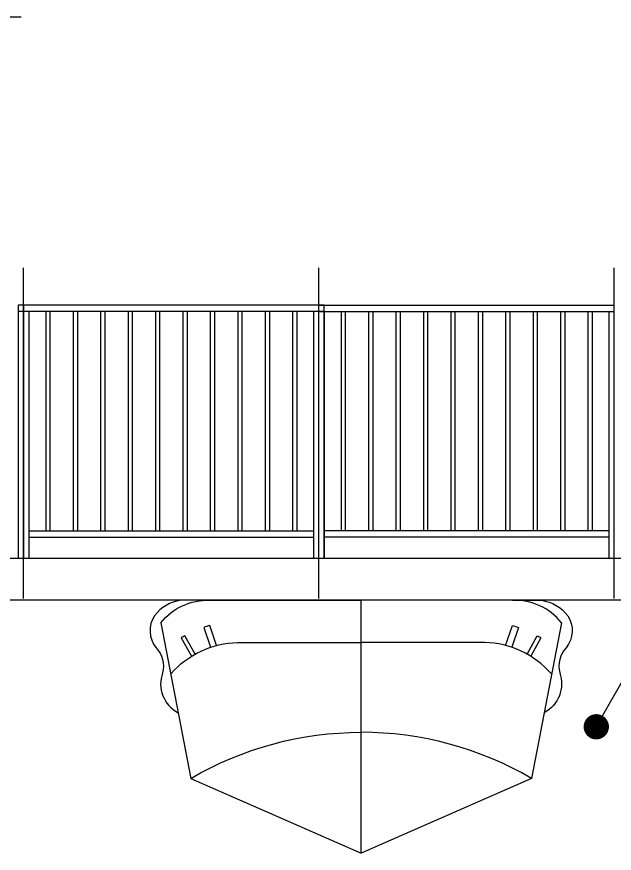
# Model space of a CAD drawing. Extents: x 1332 to 175445, y 256143 to 386027.
# Drawn here: x 92371 to 95203, y 380899 to 384867 of the extents above; entities that cross this region are included whole.
import ezdxf

# ---------------------------------------------------------------- set-up
doc = ezdxf.new("R2010")
doc.units = 0
doc.header["$LTSCALE"] = 10
doc.header["$MEASUREMENT"] = 0
doc.linetypes.add('DOTE', pattern=[2.42, 2, -0.2, 0.02, -0.2])
for name, color, linetype in [('00-Palm-道路中线', 1, 'DOTE'), ('00-园建', 4, 'Continuous'), ('00-填充', 8, 'Continuous'), ('DIM_LEAD', 3, 'Continuous')]:
    doc.layers.add(name, color=color, linetype=linetype)
doc.linetypes.add('ZIGZAG', pattern='A,0.0001,-0.2,[131,ltypeshp.shx,S=0.2,R=0,X=-0.2,Y=0],-0.4,[131,ltypeshp.shx,S=0.2,R=180,X=0.2,Y=0],-0.2', length=0.8001)

# ---------------------------------------------------------------- blocks, each defined once
blk = doc.blocks.new('CS')
at = {"layer": '00-园建'}
for p, q in [((0, -1200), (0, 0)), ((-807.6, -845.2), (0, -1200)), ((807.6, -845.2), (0, -1200))]:
    blk.add_line(p, q, dxfattribs=at)
for points in [[(-950, -106.7, -0.23632), (-718.1, 0), (0, 0)], [(950, -106.7, 0.23632), (718.1, 0), (0, 0)], [(-854.9, 0, 0.194799), (-979.5, -73.1, 0.323645), (-971.9, -225.1, -0.256381), (-941.2, -344, 0.37414), (-867.7, -533.5, 8.704766)], [(854.9, 0, -0.194799), (979.5, -73.1, -0.323645), (971.9, -225.1, 0.256381), (941.2, -344, -0.37414), (867.7, -533.5, -8.704766)], [(-950, -106.7), (-807.6, -845.2, -0.13307), (0, -626, -0.125801)], [(950, -106.7), (807.6, -845.2, 0.13307), (0, -626, 0.125801)], [(-685, -214.5), (-717.2, -119.7, 0.013867), (-745.9, -128.5), (-714, -222.3)], [(685, -214.5), (717.2, -119.7, -0.013867), (745.9, -128.5), (714, -222.3)], [(-786.4, -255.5), (-835.1, -168.1, 0.009242), (-852.4, -178.2), (-803.9, -265.2)], [(786.4, -255.5), (835.1, -168.1, -0.009242), (852.4, -178.2), (803.9, -265.2)], [(-901.1, -347.4, -0.205442), (-586, -200), (0, -200)], [(901.1, -347.4, 0.205442), (586, -200), (0, -200)]]:
    blk.add_lwpolyline(points, format="xyb", dxfattribs=at)
for points in [[(-718.1, 0), (-854.9, 0)], [(718.1, 0), (854.9, 0)]]:
    blk.add_lwpolyline(points, dxfattribs=at)
blk = doc.blocks.new('L')
at = {"layer": '00-填充', "color": 8}
for p, q in [((1400, 1200), (0, 1200)), ((1400, 1170), (0, 1170)), ((105, 1170), (105, 130)), ((125, 1170), (125, 130)), ((235, 1170), (235, 130)), ((255, 1170), (255, 130)), ((365, 1170), (365, 130)), ((385, 1170), (385, 130)), ((495, 1170), (495, 130)), ((515, 1170), (515, 130)), ((625, 1170), (625, 130)), ((645, 1170), (645, 130)), ((755, 1170), (755, 130)), ((775, 1170), (775, 130)), ((885, 1170), (885, 130)), ((905, 1170), (905, 130)), ((1015, 1170), (1015, 130)), ((1035, 1170), (1035, 130)), ((1145, 1170), (1145, 130)), ((1165, 1170), (1165, 130)), ((1275, 1170), (1275, 130)), ((1295, 1170), (1295, 130)), ((1375, 1170), (1375, 0)), ((25, 130), (1375, 130)), ((40, 130), (1360, 130)), ((25, 100), (1375, 100)), ((40, 100), (1360, 100))]:
    blk.add_line(p, q, dxfattribs=at)
blk.add_lwpolyline([(25, 1170), (25, 0)], dxfattribs=at)
blk = doc.blocks.new('L1')
at = {"layer": '00-填充', "color": 8}
for p, q in [((-25, 1200), (1425, 1200)), ((-25, 0), (-25, 1200)), ((1400, 1200), (1400, 0)), ((1425, 1200), (1425, 0)), ((-25, 1170), (1425, 1170)), ((25, 1170), (25, 0)), ((105, 1170), (105, 130)), ((125, 1170), (125, 130)), ((235, 1170), (235, 130)), ((255, 1170), (255, 130)), ((365, 1170), (365, 130)), ((385, 1170), (385, 130)), ((495, 1170), (495, 130)), ((515, 1170), (515, 130)), ((625, 1170), (625, 130)), ((645, 1170), (645, 130)), ((755, 1170), (755, 130)), ((775, 1170), (775, 130)), ((885, 1170), (885, 130)), ((905, 1170), (905, 130)), ((1015, 1170), (1015, 130)), ((1035, 1170), (1035, 130)), ((1145, 1170), (1145, 130)), ((1165, 1170), (1165, 130)), ((1275, 1170), (1275, 130)), ((1295, 1170), (1295, 130)), ((1375, 130), (25, 130)), ((1360, 130), (40, 130)), ((1375, 100), (25, 100)), ((1360, 100), (40, 100))]:
    blk.add_line(p, q, dxfattribs=at)
blk.add_lwpolyline([(1375, 1170), (1375, 0)], dxfattribs=at)

msp = doc.modelspace()

# ---------------------------------------------------------------- linework, layer by layer
at = {"layer": '00-Palm-道路中线', "ltscale": 0.1}
for points in [[(92403.3, 382108.5), (92403.3, 383676.6)], [(93803.3, 382108.5), (93803.3, 383676.6)], [(95203.3, 382108.5), (95203.3, 383676.6)]]:
    msp.add_lwpolyline(points, dxfattribs=at)
at = {"layer": '00-园建'}
msp.add_lwpolyline([(92043.3, 382099.3), (92043.3, 382299.3), (103963.3, 382299.3), (103963.3, 382099.3), (91963.3, 382099.3)], dxfattribs=at)
at = {"layer": '00-园建', "color": 5, "linetype": 'ZIGZAG', "ltscale": 0.3, "const_width": 0.1, "elevation": -36503}
msp.add_lwpolyline([(105675.9, 381799.3), (45503.3, 381799.3)], dxfattribs=at)
at = {"layer": 'DIM_LEAD'}
for p, q in [((89986.9, 384867.3), (92392.5, 384867.3)), ((95118.2, 381499.3), (96630.5, 384151.1))]:
    msp.add_line(p, q, dxfattribs=at)
at = {"layer": 'DIM_LEAD', "const_width": 60}
msp.add_lwpolyline([(95103.3, 381473.2, 1), (95133, 381525.3, 1)], format="xyb", close=True, dxfattribs=at)

# ---------------------------------------------------------------- block references
at = {"layer": '00-园建', "xscale": -1}
for name, p in [('L1', (93803.3, 382299.3)), ('L', (95203.3, 382299.3))]:
    msp.add_blockref(name, p, dxfattribs=at)
at = {"layer": '00-园建'}
msp.add_blockref('CS', (94003.3, 382099.3), dxfattribs=at)

doc.saveas('drawing.dxf')
